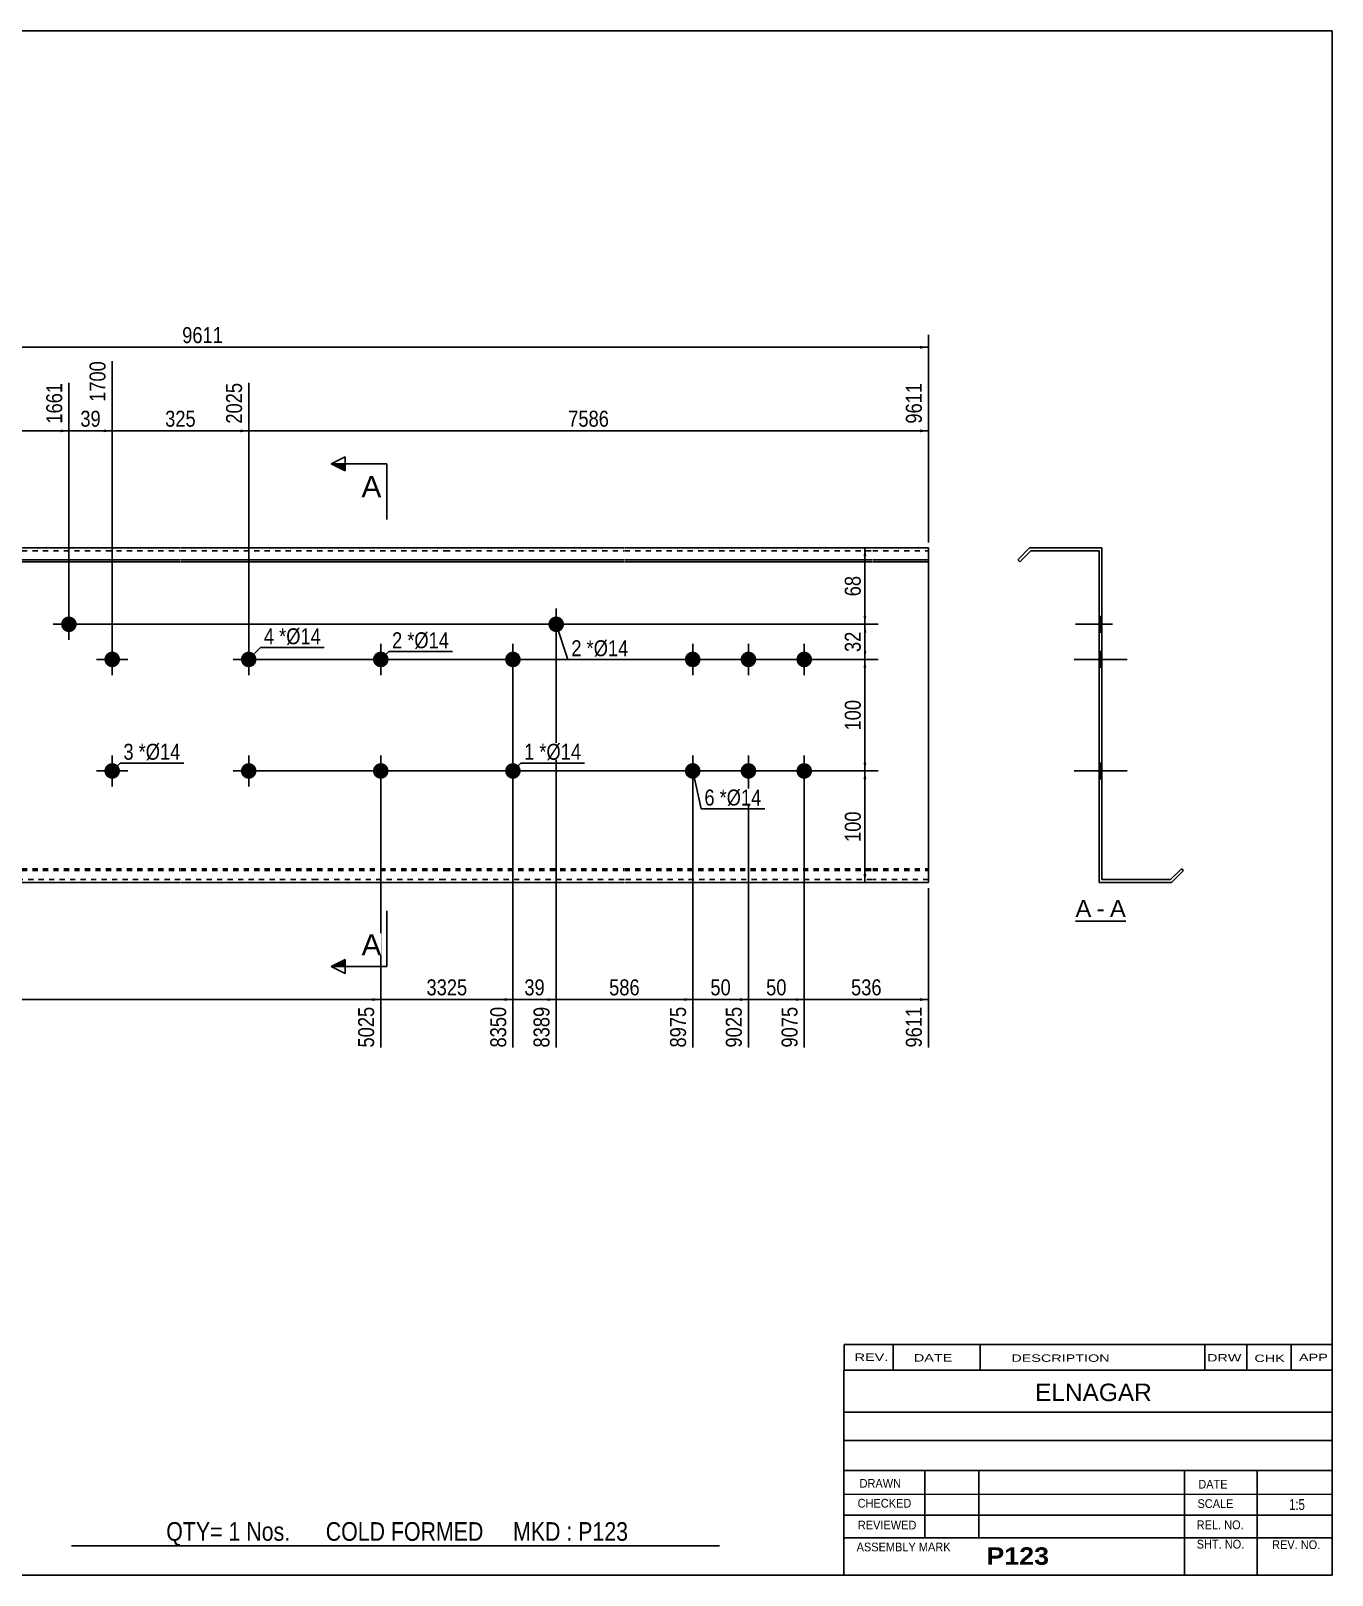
# Model space of a CAD drawing. Header units: millimetres. Extents: x -70 to 333, y -154 to 123.
# Drawn here: x 99.4 to 332.8, y -154.2 to 122.8 of the extents above; entities that cross this region are included whole.
import ezdxf

# ---------------------------------------------------------------- set-up
doc = ezdxf.new("R2010")
doc.units = ezdxf.units.MM
doc.linetypes.add('DXK_LINE_DOT1', pattern=[1.8814, 0.9407, -0.9407])
doc.styles.add('Arial', font='ARIAL.TTF', dxfattribs={"height": 0.2})
doc.styles.add('Arial Bold', font='ARIALBD.TTF', dxfattribs={"height": 0.2})
doc.styles.add('Arial Narrow', font='ARIALN.TTF', dxfattribs={"height": 0.2})

# ---------------------------------------------------------------- blocks, each defined once
blk = doc.blocks.new('Unknown-627316570-4210')
at = {"color": 5, "linetype": 'Continuous'}
for p, q in [((332.8, 122.75), (-67.2, 122.75)), ((-67.2, 122.75), (-67.2, -154.25)), ((332.8, -154.25), (332.8, 122.75)), ((-67.2, -154.25), (332.8, -154.25))]:
    blk.add_line(p, q, dxfattribs=at)
at = {"color": 174, "linetype": 'Continuous', "style": 'Arial'}
blk.add_text('Tekla structures', height=1.9102, rotation=90, dxfattribs=at).set_placement((-67.7, -153.75))
blk = doc.blocks.new('Unknown-627316570-12 - 3556')
at = {"color": 7, "linetype": 'Continuous'}
blk.add_line((286.76, -36.95), (295.79, -36.95), dxfattribs=at)
at = {"color": 0, "linetype": 'Continuous'}
blk.add_wipeout([(289.6, -36.2), (289.6, -33), (286.76, -33), (286.76, -36.2)], dxfattribs=at)
blk.add_wipeout([(291.98, -36.2), (291.98, -33), (290.56, -33), (290.56, -36.2)], dxfattribs=at)
at = {"color": 96, "linetype": 'Continuous', "style": 'Arial'}
blk.add_text('A', height=3.06, dxfattribs=at).set_placement((286.76, -36.2))
at = {"color": 0, "linetype": 'Continuous'}
blk.add_wipeout([(295.79, -36.2), (295.79, -33), (292.94, -33), (292.94, -36.2)], dxfattribs=at)
at = {"color": 96, "linetype": 'Continuous', "style": 'Arial'}
for s, p in [('A', (292.94, -36.2)), ('-', (290.56, -36.2))]:
    blk.add_text(s, height=3.06, dxfattribs=at).set_placement(p)
blk = doc.blocks.new('Part-627316570-3536 - 3521')
at = {"color": 2, "linetype": 'Continuous'}
for p, q in [((0, 30), (0, -30)), ((17.19, 30), (0, 30)), ((0, 27.88), (17.19, 27.88)), ((49.44, 30), (17.29, 30)), ((17.29, 27.88), (49.44, 27.88)), ((93.93, 30), (49.54, 30)), ((49.54, 27.88), (93.93, 27.88)), ((126.18, 30), (94.03, 30)), ((94.03, 27.88), (126.18, 27.88)), ((150.66, 30), (126.28, 30)), ((126.28, 27.88), (150.66, 27.88)), ((173.56, 30), (150.76, 30)), ((150.76, 27.88), (173.56, 27.88)), ((205.81, 30), (173.66, 30)), ((173.66, 27.88), (205.81, 27.88)), ((250.3, 30), (205.91, 30)), ((205.91, 27.88), (250.3, 27.88)), ((260.4, 30), (250.4, 30)), ((250.4, 27.88), (260.4, 27.88)), ((260.4, -30), (260.4, 30)), ((0, 27.53), (17.19, 27.53)), ((17.29, 27.53), (49.44, 27.53)), ((49.54, 27.53), (93.93, 27.53)), ((94.03, 27.53), (126.18, 27.53)), ((126.28, 27.53), (150.66, 27.53)), ((150.76, 27.53), (173.56, 27.53)), ((173.66, 27.53), (205.81, 27.53)), ((205.91, 27.53), (250.3, 27.53)), ((250.4, 27.53), (260.4, 27.53)), ((17.19, -30), (0, -30)), ((49.44, -30), (17.29, -30)), ((93.93, -30), (49.54, -30)), ((126.18, -30), (94.03, -30)), ((150.66, -30), (126.28, -30)), ((173.56, -30), (150.76, -30)), ((205.81, -30), (173.66, -30)), ((250.3, -30), (205.91, -30)), ((260.4, -30), (250.4, -30))]:
    blk.add_line(p, q, dxfattribs=at)
at = {"color": 7, "linetype": 'DXK_LINE_DOT1'}
for p, q in [((0, 29.5), (17.19, 29.5)), ((17.29, 29.5), (49.44, 29.5)), ((49.54, 29.5), (93.93, 29.5)), ((94.03, 29.5), (126.18, 29.5)), ((126.28, 29.5), (150.66, 29.5)), ((150.76, 29.5), (173.56, 29.5)), ((173.66, 29.5), (205.81, 29.5)), ((205.91, 29.5), (250.3, 29.5)), ((250.4, 29.5), (260.4, 29.5)), ((0, -27.53), (17.19, -27.53)), ((17.29, -27.53), (49.44, -27.53)), ((49.54, -27.53), (93.93, -27.53)), ((94.03, -27.53), (126.18, -27.53)), ((126.28, -27.53), (150.66, -27.53)), ((150.76, -27.53), (173.56, -27.53)), ((173.66, -27.53), (205.81, -27.53)), ((205.91, -27.53), (250.3, -27.53)), ((250.4, -27.53), (260.4, -27.53)), ((0, -27.88), (17.19, -27.88)), ((17.19, -29.5), (0, -29.5)), ((17.29, -27.88), (49.44, -27.88)), ((49.44, -29.5), (17.29, -29.5)), ((49.54, -27.88), (93.93, -27.88)), ((93.93, -29.5), (49.54, -29.5)), ((94.03, -27.88), (126.18, -27.88)), ((126.18, -29.5), (94.03, -29.5)), ((126.28, -27.88), (150.66, -27.88)), ((150.66, -29.5), (126.28, -29.5)), ((150.76, -27.88), (173.56, -27.88)), ((173.56, -29.5), (150.76, -29.5)), ((173.66, -27.88), (205.81, -27.88)), ((205.81, -29.5), (173.66, -29.5)), ((205.91, -27.88), (250.3, -27.88)), ((250.3, -29.5), (205.91, -29.5)), ((250.4, -27.88), (260.4, -27.88)), ((260.4, -29.5), (250.4, -29.5))]:
    blk.add_line(p, q, dxfattribs=at)
blk = doc.blocks.new('Bolt-627316570-3544 - 3521')
at = {"linetype": 'Continuous'}
for points in [[(163.56, 10, -1), (160.76, 10, -1)], [(163.56, -10, -1), (160.76, -10, -1)]]:
    blk.add_hatch(color=3, dxfattribs=at).paths.add_polyline_path(points)
at = {"color": 3, "linetype": 'Continuous'}
for p, q in [((162.16, 12.8), (162.16, 7.2)), ((164.96, 10), (159.36, 10)), ((162.16, -7.2), (162.16, -12.8)), ((164.96, -10), (159.36, -10))]:
    blk.add_line(p, q, dxfattribs=at)
blk = doc.blocks.new('Bolt-627316570-3539 - 3521')
at = {"linetype": 'Continuous'}
blk.add_hatch(color=3, dxfattribs=at).paths.add_polyline_path([(104.82, 16.31, -1), (107.62, 16.31, -1)])
at = {"color": 3, "linetype": 'Continuous'}
for p, q in [((106.22, 13.51), (106.22, 19.11)), ((103.42, 16.31), (109.02, 16.31))]:
    blk.add_line(p, q, dxfattribs=at)
blk = doc.blocks.new('Bolt-627316570-3542 - 3521')
at = {"linetype": 'Continuous'}
for points in [[(216.71, 10, -1), (219.51, 10, -1)], [(226.71, 10, -1), (229.51, 10, -1)], [(236.71, 10, -1), (239.51, 10, -1)], [(216.71, -10, -1), (219.51, -10, -1)], [(226.71, -10, -1), (229.51, -10, -1)], [(236.71, -10, -1), (239.51, -10, -1)]]:
    blk.add_hatch(color=3, dxfattribs=at).paths.add_polyline_path(points)
at = {"color": 3, "linetype": 'Continuous'}
for p, q in [((218.11, 7.2), (218.11, 12.8)), ((228.11, 7.2), (228.11, 12.8)), ((238.11, 7.2), (238.11, 12.8)), ((215.31, 10), (220.91, 10)), ((225.31, 10), (230.91, 10)), ((235.31, 10), (240.91, 10)), ((218.11, -12.8), (218.11, -7.2)), ((228.11, -12.8), (228.11, -7.2)), ((238.11, -12.8), (238.11, -7.2)), ((215.31, -10), (220.91, -10)), ((225.31, -10), (230.91, -10)), ((235.31, -10), (240.91, -10))]:
    blk.add_line(p, q, dxfattribs=at)
blk = doc.blocks.new('Bolt-627316570-3543 - 3521')
at = {"linetype": 'Continuous'}
blk.add_hatch(color=3, dxfattribs=at).paths.add_polyline_path([(192.22, 16.31, -1), (195.02, 16.31, -1)])
at = {"color": 3, "linetype": 'Continuous'}
for p, q in [((193.62, 13.51), (193.62, 19.11)), ((190.82, 16.31), (196.42, 16.31))]:
    blk.add_line(p, q, dxfattribs=at)
blk = doc.blocks.new('Bolt-627316570-3545 - 3521')
at = {"linetype": 'Continuous'}
blk.add_hatch(color=3, dxfattribs=at).paths.add_polyline_path([(184.46, 10, -1), (187.26, 10, -1)])
at = {"color": 3, "linetype": 'Continuous'}
for p, q in [((185.86, 7.2), (185.86, 12.8)), ((183.06, 10), (188.66, 10))]:
    blk.add_line(p, q, dxfattribs=at)
blk = doc.blocks.new('Bolt-627316570-3546 - 3521')
at = {"linetype": 'Continuous'}
blk.add_hatch(color=3, dxfattribs=at).paths.add_polyline_path([(187.26, -10, -1), (184.46, -10, -1)])
at = {"color": 3, "linetype": 'Continuous'}
for p, q in [((185.86, -7.2), (185.86, -12.8)), ((188.66, -10), (183.06, -10))]:
    blk.add_line(p, q, dxfattribs=at)
blk = doc.blocks.new('Bolt-627316570-3547 - 3521')
at = {"linetype": 'Continuous'}
blk.add_hatch(color=3, dxfattribs=at).paths.add_polyline_path([(112.58, 10, -1), (115.38, 10, -1)])
at = {"color": 3, "linetype": 'Continuous'}
for p, q in [((113.98, 7.2), (113.98, 12.8)), ((111.18, 10), (116.78, 10))]:
    blk.add_line(p, q, dxfattribs=at)
blk = doc.blocks.new('Bolt-627316570-3548 - 3521')
at = {"linetype": 'Continuous'}
blk.add_hatch(color=3, dxfattribs=at).paths.add_polyline_path([(115.38, -10, -1), (112.58, -10, -1)])
at = {"color": 3, "linetype": 'Continuous'}
for p, q in [((113.98, -7.2), (113.98, -12.8)), ((116.78, -10), (111.18, -10))]:
    blk.add_line(p, q, dxfattribs=at)
blk = doc.blocks.new('Bolt-627316570-3549 - 3521')
at = {"linetype": 'Continuous'}
for points in [[(3.6, 10, -1), (6.4, 10, -1)], [(137.07, 10, -1), (139.87, 10, -1)]]:
    blk.add_hatch(color=3, dxfattribs=at).paths.add_polyline_path(points)
at = {"color": 3, "linetype": 'Continuous'}
for p, q in [((5, 7.2), (5, 12.8)), ((138.47, 7.2), (138.47, 12.8)), ((7.8, 10), (2.2, 10)), ((141.27, 10), (135.67, 10))]:
    blk.add_line(p, q, dxfattribs=at)
blk = doc.blocks.new('Bolt-627316570-3550 - 3521')
at = {"linetype": 'Continuous'}
for points in [[(3.6, -10, -1), (6.4, -10, -1)], [(137.07, -10, -1), (139.87, -10, -1)]]:
    blk.add_hatch(color=3, dxfattribs=at).paths.add_polyline_path(points)
at = {"color": 3, "linetype": 'Continuous'}
for p, q in [((5, -12.8), (5, -7.2)), ((138.47, -12.8), (138.47, -7.2)), ((7.8, -10), (2.2, -10)), ((141.27, -10), (135.67, -10))]:
    blk.add_line(p, q, dxfattribs=at)
blk = doc.blocks.new('Bolt-627316570-3559 - 3556')
at = {"linetype": 'Continuous'}
for points in [[(291.02, 11.4), (291.02, 8.6), (291.52, 8.6), (291.52, 11.4)], [(291.02, 11.4), (291.02, 8.6), (291.52, 8.6), (291.52, 11.4)], [(291.02, 11.4), (291.02, 8.6), (291.52, 8.6), (291.52, 11.4)], [(291.02, -8.6), (291.02, -11.4), (291.52, -11.4), (291.52, -8.6)], [(291.02, -8.6), (291.02, -11.4), (291.52, -11.4), (291.52, -8.6)], [(291.02, -8.6), (291.02, -11.4), (291.52, -11.4), (291.52, -8.6)]]:
    blk.add_hatch(color=3, dxfattribs=at).paths.add_polyline_path(points)
at = {"color": 3, "linetype": 'Continuous'}
for p, q in [((291.52, 11.4), (291.02, 11.4)), ((291.52, 11.4), (291.02, 11.4)), ((291.52, 11.4), (291.02, 11.4)), ((294.12, 10), (286.52, 10)), ((294.12, 10), (286.52, 10)), ((294.12, 10), (286.52, 10)), ((291.52, 8.6), (291.02, 8.6)), ((291.52, 8.6), (291.02, 8.6)), ((291.52, 8.6), (291.02, 8.6)), ((294.12, -10), (286.52, -10)), ((294.12, -10), (286.52, -10)), ((294.12, -10), (286.52, -10)), ((291.52, -8.6), (291.02, -8.6)), ((291.52, -8.6), (291.02, -8.6)), ((291.52, -8.6), (291.02, -8.6)), ((291.52, -11.4), (291.02, -11.4)), ((291.52, -11.4), (291.02, -11.4)), ((291.52, -11.4), (291.02, -11.4))]:
    blk.add_line(p, q, dxfattribs=at)
blk = doc.blocks.new('Part-627316570-3558 - 3556')
at = {"color": 2, "linetype": 'Continuous'}
for p, q in [((278.52, 30), (276.4, 27.88)), ((276.4, 27.88), (276.76, 27.53)), ((278.73, 29.5), (276.76, 27.53)), ((278.52, 30), (291.52, 30)), ((278.73, 29.5), (291.02, 29.5)), ((291.02, 29.5), (291.02, -30)), ((291.52, -29.5), (291.52, 30)), ((303.82, -29.5), (305.79, -27.53)), ((306.14, -27.88), (305.79, -27.53)), ((304.02, -30), (291.02, -30)), ((303.82, -29.5), (291.52, -29.5)), ((304.02, -30), (306.14, -27.88))]:
    blk.add_line(p, q, dxfattribs=at)
blk = doc.blocks.new('Bolt-627316570-3560 - 3556')
at = {"linetype": 'Continuous'}
blk.add_hatch(color=3, dxfattribs=at).paths.add_polyline_path([(291.02, 17.71), (291.02, 14.91), (291.52, 14.91), (291.52, 17.71)])
at = {"color": 3, "linetype": 'Continuous'}
for p, q in [((291.52, 17.71), (291.02, 17.71)), ((293.37, 16.31), (286.77, 16.31)), ((291.52, 14.91), (291.02, 14.91))]:
    blk.add_line(p, q, dxfattribs=at)
blk = doc.blocks.new('Bolt-627316570-3561 - 3556')
at = {"linetype": 'Continuous'}
blk.add_hatch(color=3, dxfattribs=at).paths.add_polyline_path([(291.02, 17.71), (291.02, 14.91), (291.52, 14.91), (291.52, 17.71)])
at = {"color": 3, "linetype": 'Continuous'}
for p, q in [((291.52, 17.71), (291.02, 17.71)), ((293.37, 16.31), (286.77, 16.31)), ((291.52, 14.91), (291.02, 14.91))]:
    blk.add_line(p, q, dxfattribs=at)
blk = doc.blocks.new('Bolt-627316570-3562 - 3556')
at = {"linetype": 'Continuous'}
blk.add_hatch(color=3, dxfattribs=at).paths.add_polyline_path([(291.52, -11.4), (291.52, -8.6), (291.02, -8.6), (291.02, -11.4)])
at = {"color": 3, "linetype": 'Continuous'}
for p, q in [((291.52, -8.6), (291.02, -8.6)), ((293.12, -10), (291.02, -10)), ((291.52, -11.4), (291.02, -11.4))]:
    blk.add_line(p, q, dxfattribs=at)
blk = doc.blocks.new('Bolt-627316570-3563 - 3556')
at = {"linetype": 'Continuous'}
blk.add_hatch(color=3, dxfattribs=at).paths.add_polyline_path([(291.02, 11.4), (291.02, 8.6), (291.52, 8.6), (291.52, 11.4)])
at = {"color": 3, "linetype": 'Continuous'}
for p, q in [((291.52, 11.4), (291.02, 11.4)), ((293.37, 10), (286.77, 10)), ((291.52, 8.6), (291.02, 8.6))]:
    blk.add_line(p, q, dxfattribs=at)
blk = doc.blocks.new('Bolt-627316570-3564 - 3556')
at = {"linetype": 'Continuous'}
for points in [[(291.02, 11.4), (291.02, 8.6), (291.52, 8.6), (291.52, 11.4)], [(291.02, 11.4), (291.02, 8.6), (291.52, 8.6), (291.52, 11.4)], [(291.02, 11.4), (291.02, 8.6), (291.52, 8.6), (291.52, 11.4)], [(291.02, -8.6), (291.02, -11.4), (291.52, -11.4), (291.52, -8.6)], [(291.02, -8.6), (291.02, -11.4), (291.52, -11.4), (291.52, -8.6)], [(291.02, -8.6), (291.02, -11.4), (291.52, -11.4), (291.52, -8.6)]]:
    blk.add_hatch(color=3, dxfattribs=at).paths.add_polyline_path(points)
at = {"color": 3, "linetype": 'Continuous'}
for p, q in [((291.52, 11.4), (291.02, 11.4)), ((291.52, 11.4), (291.02, 11.4)), ((291.52, 11.4), (291.02, 11.4)), ((294.12, 10), (286.52, 10)), ((294.12, 10), (286.52, 10)), ((294.12, 10), (286.52, 10)), ((291.52, 8.6), (291.02, 8.6)), ((291.52, 8.6), (291.02, 8.6)), ((291.52, 8.6), (291.02, 8.6)), ((294.12, -10), (286.52, -10)), ((294.12, -10), (286.52, -10)), ((294.12, -10), (286.52, -10)), ((291.52, -8.6), (291.02, -8.6)), ((291.52, -8.6), (291.02, -8.6)), ((291.52, -8.6), (291.02, -8.6)), ((291.52, -11.4), (291.02, -11.4)), ((291.52, -11.4), (291.02, -11.4)), ((291.52, -11.4), (291.02, -11.4))]:
    blk.add_line(p, q, dxfattribs=at)
blk = doc.blocks.new('Bolt-627316570-3565 - 3556')
at = {"linetype": 'Continuous'}
blk.add_hatch(color=3, dxfattribs=at).paths.add_polyline_path([(291.02, 17.71), (291.02, 14.91), (291.52, 14.91), (291.52, 17.71)])
at = {"color": 3, "linetype": 'Continuous'}
for p, q in [((291.52, 17.71), (291.02, 17.71)), ((293.42, 16.31), (286.82, 16.31)), ((291.52, 14.91), (291.02, 14.91))]:
    blk.add_line(p, q, dxfattribs=at)
blk = doc.blocks.new('Bolt-627316570-3566 - 3556')
at = {"linetype": 'Continuous'}
for points in [[(291.52, 8.6), (291.52, 11.4), (291.02, 11.4), (291.02, 8.6)], [(291.52, -11.4), (291.52, -8.6), (291.02, -8.6), (291.02, -11.4)]]:
    blk.add_hatch(color=3, dxfattribs=at).paths.add_polyline_path(points)
at = {"color": 3, "linetype": 'Continuous'}
for p, q in [((291.52, 11.4), (291.02, 11.4)), ((291.52, 10), (287.02, 10)), ((291.52, 8.6), (291.02, 8.6)), ((291.52, -10), (287.02, -10)), ((291.52, -8.6), (291.02, -8.6)), ((291.52, -11.4), (291.02, -11.4))]:
    blk.add_line(p, q, dxfattribs=at)
blk = doc.blocks.new('Bolt-627316570-3567 - 3556')
at = {"linetype": 'Continuous'}
blk.add_hatch(color=3, dxfattribs=at).paths.add_polyline_path([(291.02, 11.4), (291.02, 8.6), (291.52, 8.6), (291.52, 11.4)])
at = {"color": 3, "linetype": 'Continuous'}
for p, q in [((291.52, 11.4), (291.02, 11.4)), ((293.42, 10), (286.82, 10)), ((291.52, 8.6), (291.02, 8.6))]:
    blk.add_line(p, q, dxfattribs=at)
blk = doc.blocks.new('Bolt-627316570-3568 - 3556')
at = {"linetype": 'Continuous'}
blk.add_hatch(color=3, dxfattribs=at).paths.add_polyline_path([(291.52, -11.4), (291.52, -8.6), (291.02, -8.6), (291.02, -11.4)])
at = {"color": 3, "linetype": 'Continuous'}
for p, q in [((291.52, -8.6), (291.02, -8.6)), ((293.12, -10), (291.02, -10)), ((291.52, -11.4), (291.02, -11.4))]:
    blk.add_line(p, q, dxfattribs=at)
blk = doc.blocks.new('Bolt-627316570-3569 - 3556')
at = {"linetype": 'Continuous'}
blk.add_hatch(color=3, dxfattribs=at).paths.add_polyline_path([(291.02, 11.4), (291.02, 8.6), (291.52, 8.6), (291.52, 11.4)])
at = {"color": 3, "linetype": 'Continuous'}
for p, q in [((291.52, 11.4), (291.02, 11.4)), ((293.37, 10), (286.77, 10)), ((291.52, 8.6), (291.02, 8.6))]:
    blk.add_line(p, q, dxfattribs=at)
blk = doc.blocks.new('Bolt-627316570-3570 - 3556')
at = {"linetype": 'Continuous'}
blk.add_hatch(color=3, dxfattribs=at).paths.add_polyline_path([(291.52, -11.4), (291.52, -8.6), (291.02, -8.6), (291.02, -11.4)])
at = {"color": 3, "linetype": 'Continuous'}
for p, q in [((291.52, -8.6), (291.02, -8.6)), ((293.12, -10), (291.02, -10)), ((291.52, -11.4), (291.02, -11.4))]:
    blk.add_line(p, q, dxfattribs=at)
blk = doc.blocks.new('Bolt-627316570-3571 - 3556')
at = {"linetype": 'Continuous'}
blk.add_hatch(color=3, dxfattribs=at).paths.add_polyline_path([(291.02, 11.4), (291.02, 8.6), (291.52, 8.6), (291.52, 11.4)])
blk.add_hatch(color=3, dxfattribs=at).paths.add_polyline_path([(291.02, 11.4), (291.02, 8.6), (291.52, 8.6), (291.52, 11.4)])
at = {"color": 3, "linetype": 'Continuous'}
for p, q in [((291.02, 11.4), (291.52, 11.4)), ((291.02, 11.4), (291.52, 11.4)), ((289.42, 10), (296.02, 10)), ((289.42, 10), (296.02, 10)), ((291.02, 8.6), (291.52, 8.6)), ((291.02, 8.6), (291.52, 8.6))]:
    blk.add_line(p, q, dxfattribs=at)
blk = doc.blocks.new('Bolt-627316570-3572 - 3556')
at = {"linetype": 'Continuous'}
blk.add_hatch(color=3, dxfattribs=at).paths.add_polyline_path([(291.02, -8.6), (291.02, -11.4), (291.52, -11.4), (291.52, -8.6)])
blk.add_hatch(color=3, dxfattribs=at).paths.add_polyline_path([(291.02, -8.6), (291.02, -11.4), (291.52, -11.4), (291.52, -8.6)])
at = {"color": 3, "linetype": 'Continuous'}
for p, q in [((289.42, -10), (296.02, -10)), ((289.42, -10), (296.02, -10)), ((291.02, -8.6), (291.52, -8.6)), ((291.02, -8.6), (291.52, -8.6)), ((291.02, -11.4), (291.52, -11.4)), ((291.02, -11.4), (291.52, -11.4))]:
    blk.add_line(p, q, dxfattribs=at)
blk = doc.blocks.new('StraightDimension-627316570-3588 - 3521')
at = {"linetype": 'Continuous'}
blk.add_hatch(color=7, dxfattribs=at).paths.add_polyline_path([(112.48, 51.25), (113.98, 51), (112.48, 50.75)])
at = {"color": 7, "linetype": 'Continuous'}
for p, q in [((113.98, 11), (113.98, 63.51)), ((106.22, 17.31), (106.22, 59.61)), ((106.22, 51), (113.98, 51))]:
    blk.add_line(p, q, dxfattribs=at)
at = {"color": 0}
blk.add_wipeout([(112.53, 51.15), (112.53, 55.35), (107.67, 55.35), (107.67, 51.15)], dxfattribs=at)
at = {"color": 0, "linetype": 'Continuous'}
blk.add_wipeout([(113.38, 64.11), (109.18, 64.11), (109.18, 55.6), (113.38, 55.6)], dxfattribs=at)
at = {"color": 3, "linetype": 'Continuous', "style": 'Arial Narrow'}
blk.add_text('1700', height=2.863, rotation=90.0002, dxfattribs=at).set_placement((112.78, 56.2))
at = {"color": 3, "style": 'Arial Narrow'}
blk.add_text('39', height=2.863, dxfattribs=at).set_placement((108.27, 51.75))
blk = doc.blocks.new('StraightDimension-627316570-3666 - 3521')
at = {"linetype": 'Continuous'}
for points in [[(248.75, 14.81), (249, 16.31), (249.25, 14.81)], [(249.25, 11.5), (249, 10), (248.75, 11.5)]]:
    blk.add_hatch(color=7, dxfattribs=at).paths.add_polyline_path(points)
at = {"color": 7, "linetype": 'Continuous'}
for p, q in [((107.22, 16.31), (251.4, 16.31)), ((249, 10), (249, 16.31)), ((139.47, 10), (251.4, 10))]:
    blk.add_line(p, q, dxfattribs=at)
at = {"color": 0}
blk.add_wipeout([(248.85, 15.58), (244.65, 15.58), (244.65, 10.73), (248.85, 10.73)], dxfattribs=at)
at = {"color": 3, "style": 'Arial Narrow'}
blk.add_text('32', height=2.863, rotation=90.0002, dxfattribs=at).set_placement((248.25, 11.33))
blk = doc.blocks.new('StraightDimension-627316570-3667 - 3521')
at = {"linetype": 'Continuous'}
for points in [[(248.75, 8.5), (249, 10), (249.25, 8.5)], [(249.25, -8.5), (249, -10), (248.75, -8.5)]]:
    blk.add_hatch(color=7, dxfattribs=at).paths.add_polyline_path(points)
at = {"color": 7, "linetype": 'Continuous'}
for p, q in [((139.47, 10), (251.4, 10)), ((249, -10), (249, 10)), ((139.47, -10), (251.4, -10))]:
    blk.add_line(p, q, dxfattribs=at)
at = {"color": 0}
blk.add_wipeout([(248.85, 3.34), (244.65, 3.34), (244.65, -3.34), (248.85, -3.34)], dxfattribs=at)
at = {"color": 3, "style": 'Arial Narrow'}
blk.add_text('100', height=2.863, rotation=90.0002, dxfattribs=at).set_placement((248.25, -2.74))
blk = doc.blocks.new('StraightDimension-627316570-3638 - 3521')
at = {"linetype": 'Continuous'}
blk.add_hatch(color=7, dxfattribs=at).paths.add_polyline_path([(216.61, -50.75), (218.11, -51), (216.61, -51.25)])
at = {"color": 7, "linetype": 'Continuous'}
for p, q in [((193.62, 15.31), (193.62, -59.61)), ((218.11, -11), (218.11, -59.61)), ((193.62, -51), (218.11, -51))]:
    blk.add_line(p, q, dxfattribs=at)
at = {"color": 0}
blk.add_wipeout([(209.21, -50.85), (209.21, -46.65), (202.52, -46.65), (202.52, -50.85)], dxfattribs=at)
at = {"color": 0, "linetype": 'Continuous'}
blk.add_wipeout([(217.51, -51.7), (213.31, -51.7), (213.31, -60.21), (217.51, -60.21)], dxfattribs=at)
at = {"color": 3, "style": 'Arial Narrow'}
blk.add_text('586', height=2.863, dxfattribs=at).set_placement((203.12, -50.25))
at = {"color": 3, "linetype": 'Continuous', "style": 'Arial Narrow'}
blk.add_text('8975', height=2.863, rotation=90.0002, dxfattribs=at).set_placement((216.91, -59.61))
blk = doc.blocks.new('StraightDimension-627316570-3586 - 3521')
at = {"linetype": 'Continuous'}
blk.add_hatch(color=7, dxfattribs=at).paths.add_polyline_path([(258.9, 51.25), (260.4, 51), (258.9, 50.75)])
at = {"color": 7, "linetype": 'Continuous'}
for p, q in [((138.47, 11), (138.47, 59.61)), ((260.4, 31), (260.4, 59.61)), ((138.47, 51), (260.4, 51))]:
    blk.add_line(p, q, dxfattribs=at)
at = {"color": 0, "linetype": 'Continuous'}
blk.add_wipeout([(259.8, 60.21), (255.6, 60.21), (255.6, 51.7), (259.8, 51.7)], dxfattribs=at)
at = {"color": 0}
blk.add_wipeout([(203.69, 51.15), (203.69, 55.35), (195.18, 55.35), (195.18, 51.15)], dxfattribs=at)
at = {"color": 3, "linetype": 'Continuous', "style": 'Arial Narrow'}
blk.add_text('9611', height=2.863, rotation=90.0002, dxfattribs=at).set_placement((259.2, 52.3))
at = {"color": 3, "style": 'Arial Narrow'}
blk.add_text('7586', height=2.863, dxfattribs=at).set_placement((195.78, 51.75))
blk = doc.blocks.new('StraightDimension-627316570-3668 - 3521')
at = {"linetype": 'Continuous'}
for points in [[(248.75, -11.5), (249, -10), (249.25, -11.5)], [(249.25, -28.5), (249, -30), (248.75, -28.5)]]:
    blk.add_hatch(color=7, dxfattribs=at).paths.add_polyline_path(points)
at = {"color": 7, "linetype": 'Continuous'}
for p, q in [((139.47, -10), (251.4, -10)), ((249, -30), (249, -10)), ((239.11, -30), (251.4, -30))]:
    blk.add_line(p, q, dxfattribs=at)
at = {"color": 0}
blk.add_wipeout([(248.85, -16.66), (244.65, -16.66), (244.65, -23.34), (248.85, -23.34)], dxfattribs=at)
at = {"color": 3, "style": 'Arial Narrow'}
blk.add_text('100', height=2.863, rotation=90.0002, dxfattribs=at).set_placement((248.25, -22.74))
blk = doc.blocks.new('StraightDimension-627316570-3587 - 3521')
at = {"linetype": 'Continuous'}
blk.add_hatch(color=7, dxfattribs=at).paths.add_polyline_path([(136.97, 51.25), (138.47, 51), (136.97, 50.75)])
at = {"color": 7, "linetype": 'Continuous'}
for p, q in [((113.98, 11), (113.98, 63.51)), ((138.47, 11), (138.47, 59.61)), ((113.98, 51), (138.47, 51))]:
    blk.add_line(p, q, dxfattribs=at)
at = {"color": 0, "linetype": 'Continuous'}
blk.add_wipeout([(137.87, 60.21), (133.67, 60.21), (133.67, 51.7), (137.87, 51.7)], dxfattribs=at)
at = {"color": 0}
blk.add_wipeout([(129.57, 51.15), (129.57, 55.35), (122.88, 55.35), (122.88, 51.15)], dxfattribs=at)
at = {"color": 3, "linetype": 'Continuous', "style": 'Arial Narrow'}
blk.add_text('2025', height=2.863, rotation=90.0002, dxfattribs=at).set_placement((137.27, 52.3))
at = {"color": 3, "style": 'Arial Narrow'}
blk.add_text('325', height=2.863, dxfattribs=at).set_placement((123.48, 51.75))
blk = doc.blocks.new('StraightDimension-627316570-3589 - 3521')
at = {"linetype": 'Continuous'}
blk.add_hatch(color=7, dxfattribs=at).paths.add_polyline_path([(104.72, 51.25), (106.22, 51), (104.72, 50.75)])
at = {"color": 7, "linetype": 'Continuous'}
for p, q in [((81.74, 11), (81.74, 63.51)), ((106.22, 17.31), (106.22, 59.61)), ((81.74, 51), (106.22, 51))]:
    blk.add_line(p, q, dxfattribs=at)
at = {"color": 0, "linetype": 'Continuous'}
blk.add_wipeout([(105.62, 60.21), (101.42, 60.21), (101.42, 51.7), (105.62, 51.7)], dxfattribs=at)
at = {"color": 0}
blk.add_wipeout([(97.32, 51.15), (97.32, 55.35), (90.64, 55.35), (90.64, 51.15)], dxfattribs=at)
at = {"color": 3, "linetype": 'Continuous', "style": 'Arial Narrow'}
blk.add_text('1661', height=2.863, rotation=90.0002, dxfattribs=at).set_placement((105.02, 52.3))
at = {"color": 3, "style": 'Arial Narrow'}
blk.add_text('586', height=2.863, dxfattribs=at).set_placement((91.24, 51.75))
blk = doc.blocks.new('StraightDimension-627316570-3699 - 3521')
at = {"linetype": 'Continuous'}
for points in [[(1.5, 65.75), (0, 66), (1.5, 66.25)], [(258.9, 66.25), (260.4, 66), (258.9, 65.75)]]:
    blk.add_hatch(color=7, dxfattribs=at).paths.add_polyline_path(points)
at = {"color": 7, "linetype": 'Continuous'}
for p, q in [((0, 31), (0, 68.25)), ((260.4, 31), (260.4, 68.25)), ((0, 66), (260.4, 66))]:
    blk.add_line(p, q, dxfattribs=at)
at = {"color": 0}
blk.add_wipeout([(134.46, 66.15), (134.46, 70.35), (125.94, 70.35), (125.94, 66.15)], dxfattribs=at)
at = {"color": 3, "style": 'Arial Narrow'}
blk.add_text('9611', height=2.863, dxfattribs=at).set_placement((126.54, 66.75))
blk = doc.blocks.new('StraightDimension-627316570-3635 - 3521')
at = {"linetype": 'Continuous'}
blk.add_hatch(color=7, dxfattribs=at).paths.add_polyline_path([(258.9, -50.75), (260.4, -51), (258.9, -51.25)])
at = {"color": 7, "linetype": 'Continuous'}
for p, q in [((238.11, -11), (238.11, -59.61)), ((260.4, -31), (260.4, -59.61)), ((238.11, -51), (260.4, -51))]:
    blk.add_line(p, q, dxfattribs=at)
at = {"color": 0}
blk.add_wipeout([(252.6, -50.85), (252.6, -46.65), (245.91, -46.65), (245.91, -50.85)], dxfattribs=at)
at = {"color": 0, "linetype": 'Continuous'}
blk.add_wipeout([(259.8, -51.7), (255.6, -51.7), (255.6, -60.21), (259.8, -60.21)], dxfattribs=at)
at = {"color": 3, "style": 'Arial Narrow'}
blk.add_text('536', height=2.863, dxfattribs=at).set_placement((246.51, -50.25))
at = {"color": 3, "linetype": 'Continuous', "style": 'Arial Narrow'}
blk.add_text('9611', height=2.863, rotation=90.0002, dxfattribs=at).set_placement((259.2, -59.61))
blk = doc.blocks.new('StraightDimension-627316570-3636 - 3521')
at = {"linetype": 'Continuous'}
blk.add_hatch(color=7, dxfattribs=at).paths.add_polyline_path([(236.61, -50.75), (238.11, -51), (236.61, -51.25)])
at = {"color": 7, "linetype": 'Continuous'}
for p, q in [((228.11, -11), (228.11, -59.61)), ((238.11, -11), (238.11, -59.61)), ((228.11, -51), (238.11, -51))]:
    blk.add_line(p, q, dxfattribs=at)
at = {"color": 0}
blk.add_wipeout([(235.54, -50.85), (235.54, -46.65), (230.68, -46.65), (230.68, -50.85)], dxfattribs=at)
at = {"color": 3, "style": 'Arial Narrow'}
blk.add_text('50', height=2.863, dxfattribs=at).set_placement((231.28, -50.25))
at = {"color": 0, "linetype": 'Continuous'}
blk.add_wipeout([(237.51, -51.7), (233.31, -51.7), (233.31, -60.21), (237.51, -60.21)], dxfattribs=at)
at = {"color": 3, "linetype": 'Continuous', "style": 'Arial Narrow'}
blk.add_text('9075', height=2.863, rotation=90.0002, dxfattribs=at).set_placement((236.91, -59.61))
blk = doc.blocks.new('StraightDimension-627316570-3637 - 3521')
at = {"linetype": 'Continuous'}
blk.add_hatch(color=7, dxfattribs=at).paths.add_polyline_path([(226.61, -50.75), (228.11, -51), (226.61, -51.25)])
at = {"color": 7, "linetype": 'Continuous'}
for p, q in [((218.11, -11), (218.11, -59.61)), ((228.11, -11), (228.11, -59.61)), ((218.11, -51), (228.11, -51))]:
    blk.add_line(p, q, dxfattribs=at)
at = {"color": 0}
blk.add_wipeout([(225.54, -50.85), (225.54, -46.65), (220.68, -46.65), (220.68, -50.85)], dxfattribs=at)
at = {"color": 3, "style": 'Arial Narrow'}
blk.add_text('50', height=2.863, dxfattribs=at).set_placement((221.28, -50.25))
at = {"color": 0, "linetype": 'Continuous'}
blk.add_wipeout([(227.51, -51.7), (223.31, -51.7), (223.31, -60.21), (227.51, -60.21)], dxfattribs=at)
at = {"color": 3, "linetype": 'Continuous', "style": 'Arial Narrow'}
blk.add_text('9025', height=2.863, rotation=90.0002, dxfattribs=at).set_placement((226.91, -59.61))
blk = doc.blocks.new('StraightDimension-627316570-3639 - 3521')
at = {"linetype": 'Continuous'}
blk.add_hatch(color=7, dxfattribs=at).paths.add_polyline_path([(192.12, -50.75), (193.62, -51), (192.12, -51.25)])
at = {"color": 7, "linetype": 'Continuous'}
for p, q in [((193.62, 15.31), (193.62, -59.61)), ((185.86, 9), (185.86, -59.61)), ((185.86, -51), (193.62, -51))]:
    blk.add_line(p, q, dxfattribs=at)
at = {"color": 0}
blk.add_wipeout([(192.17, -50.85), (192.17, -46.65), (187.31, -46.65), (187.31, -50.85)], dxfattribs=at)
at = {"color": 3, "style": 'Arial Narrow'}
blk.add_text('39', height=2.863, dxfattribs=at).set_placement((187.91, -50.25))
at = {"color": 0, "linetype": 'Continuous'}
blk.add_wipeout([(193.02, -51.7), (188.82, -51.7), (188.82, -60.21), (193.02, -60.21)], dxfattribs=at)
at = {"color": 3, "linetype": 'Continuous', "style": 'Arial Narrow'}
blk.add_text('8389', height=2.863, rotation=90.0002, dxfattribs=at).set_placement((192.42, -59.61))
blk = doc.blocks.new('StraightDimension-627316570-3640 - 3521')
at = {"linetype": 'Continuous'}
blk.add_hatch(color=7, dxfattribs=at).paths.add_polyline_path([(184.36, -50.75), (185.86, -51), (184.36, -51.25)])
at = {"color": 7, "linetype": 'Continuous'}
for p, q in [((185.86, 9), (185.86, -59.61)), ((162.16, -11), (162.16, -59.61)), ((162.16, -51), (185.86, -51))]:
    blk.add_line(p, q, dxfattribs=at)
at = {"color": 0}
blk.add_wipeout([(178.27, -50.85), (178.27, -46.65), (169.76, -46.65), (169.76, -50.85)], dxfattribs=at)
at = {"color": 0, "linetype": 'Continuous'}
blk.add_wipeout([(185.26, -51.7), (181.06, -51.7), (181.06, -60.21), (185.26, -60.21)], dxfattribs=at)
at = {"color": 3, "style": 'Arial Narrow'}
blk.add_text('3325', height=2.863, dxfattribs=at).set_placement((170.36, -50.25))
at = {"color": 3, "linetype": 'Continuous', "style": 'Arial Narrow'}
blk.add_text('8350', height=2.863, rotation=90.0002, dxfattribs=at).set_placement((184.66, -59.61))
blk = doc.blocks.new('StraightDimension-627316570-3641 - 3521')
at = {"linetype": 'Continuous'}
blk.add_hatch(color=7, dxfattribs=at).paths.add_polyline_path([(160.66, -50.75), (162.16, -51), (160.66, -51.25)])
at = {"color": 7, "linetype": 'Continuous'}
for p, q in [((162.16, -11), (162.16, -59.61)), ((0, -31), (0, -54.13)), ((0, -51), (162.16, -51))]:
    blk.add_line(p, q, dxfattribs=at)
at = {"color": 0}
blk.add_wipeout([(85.34, -50.85), (85.34, -46.65), (76.83, -46.65), (76.83, -50.85)], dxfattribs=at)
at = {"color": 0, "linetype": 'Continuous'}
for points in [[(-0.6, -51.7), (-4.8, -51.7), (-4.8, -54.73), (-0.6, -54.73)], [(161.56, -51.7), (157.36, -51.7), (157.36, -60.21), (161.56, -60.21)]]:
    blk.add_wipeout(points, dxfattribs=at)
at = {"color": 3, "style": 'Arial Narrow'}
blk.add_text('5025', height=2.863, dxfattribs=at).set_placement((77.43, -50.25))
at = {"color": 3, "linetype": 'Continuous', "style": 'Arial Narrow'}
for s, height, p in [('0', 2.86, (-1.2, -54.13)), ('5025', 2.863, (160.96, -59.61))]:
    blk.add_text(s, height=height, rotation=90.0002, dxfattribs=at).set_placement(p)
blk = doc.blocks.new('StraightDimension-627316570-3665 - 3521')
at = {"linetype": 'Continuous'}
for points in [[(248.75, 28.5), (249, 30), (249.25, 28.5)], [(249.25, 17.81), (249, 16.31), (248.75, 17.81)]]:
    blk.add_hatch(color=7, dxfattribs=at).paths.add_polyline_path(points)
at = {"color": 7, "linetype": 'Continuous'}
for p, q in [((239.11, 30), (251.4, 30)), ((249, 16.31), (249, 30)), ((107.22, 16.31), (251.4, 16.31))]:
    blk.add_line(p, q, dxfattribs=at)
at = {"color": 0}
blk.add_wipeout([(248.85, 25.58), (244.65, 25.58), (244.65, 20.73), (248.85, 20.73)], dxfattribs=at)
at = {"color": 3, "style": 'Arial Narrow'}
blk.add_text('68', height=2.863, rotation=90.0002, dxfattribs=at).set_placement((248.25, 21.33))
blk = doc.blocks.new('CBS_CALLOFF-627316570-4236')
at = {"color": 7, "linetype": 'Continuous'}
blk.add_line((106.68, -148.98), (222.91, -149), dxfattribs=at)
at = {"color": 3, "linetype": 'Continuous', "style": 'Arial Narrow'}
blk.add_text('QTY= 1 Nos.      COLD FORMED     MKD : P123', height=3.3405, dxfattribs=at).set_placement((123.68, -148.09))
blk = doc.blocks.new('CBS_NAME_BLOG-627316570-4237')
at = {"color": 7, "linetype": 'Continuous'}
for p, q in [((245.21, -117.5), (332.73, -117.5)), ((245.21, -154.21), (245.21, -117.5)), ((245.21, -125.04), (332.73, -125.04)), ((245.28, -130.09), (332.8, -130.09)), ((245.21, -135.46), (332.73, -135.46)), ((259.73, -147.57), (259.73, -135.47)), ((269.42, -147.54), (269.42, -135.47)), ((306.33, -154.21), (306.33, -135.48)), ((319.38, -154.21), (319.38, -135.47)), ((245.22, -139.76), (332.8, -139.74)), ((245.21, -143.51), (332.73, -143.51)), ((245.21, -147.55), (332.73, -147.55)), ((245.21, -154.25), (332.8, -154.25))]:
    blk.add_line(p, q, dxfattribs=at)
at = {"color": 3, "linetype": 'Continuous', "style": 'Arial'}
blk.add_text('ELNAGAR', height=3.133, dxfattribs=at).set_placement((279.53, -123.03))
at = {"color": 3, "linetype": 'Continuous'}
for s, height, style, width, p in [('DRAWN', 1.566, 'Arial', 0.9, (248.04, -138.57)), ('DATE', 1.566, 'Arial', 0.9, (308.8, -138.73)), ('CHECKED', 1.566, 'Arial', 0.9, (247.69, -142.14)), ('SCALE', 1.566, 'Arial', 0.9, (308.65, -142.21)), ('1:5', 1.957, 'Arial Narrow', 0.9, (325.1, -142.57)), ('REVIEWED', 1.566, 'Arial', 0.9, (247.73, -146.06)), ('REL. NO.', 1.566, 'Arial', 0.9, (308.51, -146.01)), ('ASSEMBLY MARK', 1.5663, 'Arial', 0.9, (247.51, -149.99)), ('P123', 3.131, 'Arial Bold', 1.1, (270.79, -152.39)), ('SHT. NO.', 1.566, 'Arial', 0.9, (308.51, -149.48)), ('REV. NO.', 1.566, 'Arial', 0.9, (322.03, -149.57))]:
    blk.add_text(s, height=height, dxfattribs=dict(at, style=style, width=width)).set_placement(p)
blk = doc.blocks.new('CBS_REVISION-627316570-4238')
at = {"color": 7, "linetype": 'Continuous'}
for p, q in [((245.29, -112.87), (332.79, -112.87)), ((245.29, -112.87), (245.29, -117.5)), ((254.09, -112.87), (254.09, -117.5)), ((269.68, -112.87), (269.68, -117.44)), ((309.94, -112.87), (309.94, -117.5)), ((317.48, -112.87), (317.48, -117.5)), ((325.43, -112.87), (325.43, -117.5)), ((245.29, -117.5), (332.79, -117.5))]:
    blk.add_line(p, q, dxfattribs=at)
at = {"color": 7, "style": 'Arial Narrow', "width": 1.7}
for s, height, p in [('REV.', 1.326, (247.15, -115.82)), ('DATE', 1.326, (257.78, -115.94)), ('DESCRIPTION', 1.3257, (275.26, -115.99)), ('DRW', 1.326, (310.37, -115.93)), ('CHK', 1.326, (318.86, -116.02)), ('APP', 1.326, (326.86, -115.87))]:
    blk.add_text(s, height=height, dxfattribs=at).set_placement(p)
blk = doc.blocks.new('SectionMark-627316570-3584 - 3521')
at = {"linetype": 'Continuous'}
for points in [[(155.76, 45.1), (155.76, 43.85), (153.26, 45.1)], [(155.76, -43.85), (155.76, -45.1), (153.26, -45.1)]]:
    blk.add_hatch(color=30, dxfattribs=at).paths.add_polyline_path(points)
at = {"color": 30, "linetype": 'Continuous'}
for p, q in [((153.26, 45.1), (155.76, 46.35)), ((163.26, 45.1), (153.26, 45.1)), ((153.26, 45.1), (155.76, 43.85)), ((155.76, 43.85), (155.76, 46.35)), ((153.26, -45.1), (155.76, -43.85)), ((155.76, -43.85), (155.76, -46.35)), ((163.26, -45.1), (153.26, -45.1)), ((155.76, -46.35), (153.26, -45.1))]:
    blk.add_line(p, q, dxfattribs=at)
at = {"color": 0, "linetype": 'Continuous'}
for points in [[(162.26, 39.1), (162.26, 43.1), (158.7, 43.1), (158.7, 39.1)], [(162.26, -43.1), (162.26, -39.1), (158.7, -39.1), (158.7, -43.1)]]:
    blk.add_wipeout(points, dxfattribs=at)
at = {"color": 30, "linetype": 'Continuous'}
for p, q in [((163.26, 45.1), (163.26, 35.1)), ((163.26, -45.1), (163.26, -35.1))]:
    blk.add_line(p, q, dxfattribs=at)
at = {"color": 96, "linetype": 'Continuous', "style": 'Arial'}
for p in [(158.7, 39.1), (158.7, -43.1)]:
    blk.add_text('A', height=3.82, dxfattribs=at).set_placement(p)
blk = doc.blocks.new('Mark-627316570-3738 - 3521')
at = {"color": 0}
blk.add_wipeout([(189.7, -7.99), (189.7, -4.99), (187.87, -4.99), (187.87, -7.99)], dxfattribs=at)
blk.add_wipeout([(189.7, -7.99), (189.7, -4.99), (187.87, -4.99), (187.87, -7.99)], dxfattribs=at)
at = {"color": 7, "linetype": 'Continuous'}
blk.add_line((185.86, -10), (187.27, -8.59), dxfattribs=at)
at = {"color": 0}
blk.add_wipeout([(191.88, -7.99), (191.88, -4.99), (190.6, -4.99), (190.6, -7.99)], dxfattribs=at)
blk.add_wipeout([(191.88, -7.99), (191.88, -4.99), (190.6, -4.99), (190.6, -7.99)], dxfattribs=at)
at = {"color": 3, "style": 'Arial Narrow'}
blk.add_text('1', height=2.86, dxfattribs=at).set_placement((187.87, -7.99))
at = {"color": 0}
blk.add_wipeout([(198.09, -7.99), (198.09, -4.99), (191.88, -4.99), (191.88, -7.99)], dxfattribs=at)
blk.add_wipeout([(198.09, -7.99), (198.09, -4.99), (191.88, -4.99), (191.88, -7.99)], dxfattribs=at)
at = {"color": 7, "linetype": 'Continuous'}
blk.add_line((187.27, -8.59), (198.69, -8.59), dxfattribs=at)
at = {"color": 3, "style": 'Arial Narrow'}
for s, height, p in [('*', 2.86, (190.6, -7.99)), ('Ø14', 2.863, (191.88, -7.99))]:
    blk.add_text(s, height=height, dxfattribs=at).set_placement(p)
blk = doc.blocks.new('MarkSet-627316570-3721 - 3521')
at = {"color": 0}
blk.add_wipeout([(117.83, -7.99), (117.83, -4.99), (116, -4.99), (116, -7.99)], dxfattribs=at)
blk.add_wipeout([(117.83, -7.99), (117.83, -4.99), (116, -4.99), (116, -7.99)], dxfattribs=at)
at = {"color": 7, "linetype": 'Continuous'}
blk.add_line((113.98, -10), (115.4, -8.59), dxfattribs=at)
at = {"color": 0}
blk.add_wipeout([(120, -7.99), (120, -4.99), (118.73, -4.99), (118.73, -7.99)], dxfattribs=at)
blk.add_wipeout([(120, -7.99), (120, -4.99), (118.73, -4.99), (118.73, -7.99)], dxfattribs=at)
at = {"color": 3, "style": 'Arial Narrow'}
blk.add_text('3', height=2.86, dxfattribs=at).set_placement((116, -7.99))
at = {"color": 0}
blk.add_wipeout([(126.22, -7.99), (126.22, -4.99), (120, -4.99), (120, -7.99)], dxfattribs=at)
blk.add_wipeout([(126.22, -7.99), (126.22, -4.99), (120, -4.99), (120, -7.99)], dxfattribs=at)
at = {"color": 7, "linetype": 'Continuous'}
blk.add_line((115.4, -8.59), (126.82, -8.59), dxfattribs=at)
at = {"color": 3, "style": 'Arial Narrow'}
for s, height, p in [('*', 2.86, (118.73, -7.99)), ('Ø14', 2.863, (120, -7.99))]:
    blk.add_text(s, height=height, dxfattribs=at).set_placement(p)
blk = doc.blocks.new('MarkSet-627316570-3727 - 3521')
at = {"color": 0}
blk.add_wipeout([(198.17, 10.58), (198.17, 13.58), (196.34, 13.58), (196.34, 10.58)], dxfattribs=at)
blk.add_wipeout([(198.17, 10.58), (198.17, 13.58), (196.34, 13.58), (196.34, 10.58)], dxfattribs=at)
at = {"color": 7, "linetype": 'Continuous'}
blk.add_line((193.62, 16.31), (195.74, 9.98), dxfattribs=at)
at = {"color": 0}
blk.add_wipeout([(200.35, 10.58), (200.35, 13.58), (199.07, 13.58), (199.07, 10.58)], dxfattribs=at)
blk.add_wipeout([(200.35, 10.58), (200.35, 13.58), (199.07, 13.58), (199.07, 10.58)], dxfattribs=at)
at = {"color": 3, "style": 'Arial Narrow'}
blk.add_text('2', height=2.86, dxfattribs=at).set_placement((196.34, 10.58))
at = {"color": 0}
blk.add_wipeout([(206.56, 10.58), (206.56, 13.58), (200.35, 13.58), (200.35, 10.58)], dxfattribs=at)
blk.add_wipeout([(206.56, 10.58), (206.56, 13.58), (200.35, 13.58), (200.35, 10.58)], dxfattribs=at)
at = {"color": 7, "linetype": 'Continuous'}
blk.add_line((195.74, 9.98), (207.16, 9.98), dxfattribs=at)
at = {"color": 3, "style": 'Arial Narrow'}
for s, height, p in [('*', 2.86, (199.07, 10.58)), ('Ø14', 2.863, (200.35, 10.58))]:
    blk.add_text(s, height=height, dxfattribs=at).set_placement(p)
blk = doc.blocks.new('MarkSet-627316570-3732 - 3521')
at = {"color": 0}
blk.add_wipeout([(143.02, 12.72), (143.02, 15.72), (141.19, 15.72), (141.19, 12.72)], dxfattribs=at)
blk.add_wipeout([(143.02, 12.72), (143.02, 15.72), (141.19, 15.72), (141.19, 12.72)], dxfattribs=at)
at = {"color": 7, "linetype": 'Continuous'}
blk.add_line((138.47, 10), (140.59, 12.12), dxfattribs=at)
at = {"color": 0}
blk.add_wipeout([(145.2, 12.72), (145.2, 15.72), (143.92, 15.72), (143.92, 12.72)], dxfattribs=at)
blk.add_wipeout([(145.2, 12.72), (145.2, 15.72), (143.92, 15.72), (143.92, 12.72)], dxfattribs=at)
at = {"color": 3, "style": 'Arial Narrow'}
blk.add_text('4', height=2.86, dxfattribs=at).set_placement((141.19, 12.72))
at = {"color": 0}
blk.add_wipeout([(151.41, 12.72), (151.41, 15.72), (145.2, 15.72), (145.2, 12.72)], dxfattribs=at)
blk.add_wipeout([(151.41, 12.72), (151.41, 15.72), (145.2, 15.72), (145.2, 12.72)], dxfattribs=at)
at = {"color": 7, "linetype": 'Continuous'}
blk.add_line((140.59, 12.12), (152.01, 12.12), dxfattribs=at)
at = {"color": 3, "style": 'Arial Narrow'}
for s, height, p in [('*', 2.86, (143.92, 12.72)), ('Ø14', 2.863, (145.2, 12.72))]:
    blk.add_text(s, height=height, dxfattribs=at).set_placement(p)
blk = doc.blocks.new('Mark-627316570-3736 - 3521')
at = {"color": 0}
blk.add_wipeout([(222.04, -16.2), (222.04, -13.2), (220.21, -13.2), (220.21, -16.2)], dxfattribs=at)
blk.add_wipeout([(222.04, -16.2), (222.04, -13.2), (220.21, -13.2), (220.21, -16.2)], dxfattribs=at)
at = {"color": 7, "linetype": 'Continuous'}
blk.add_line((218.11, -10), (219.61, -16.8), dxfattribs=at)
at = {"color": 0}
blk.add_wipeout([(224.21, -16.2), (224.21, -13.2), (222.94, -13.2), (222.94, -16.2)], dxfattribs=at)
blk.add_wipeout([(224.21, -16.2), (224.21, -13.2), (222.94, -13.2), (222.94, -16.2)], dxfattribs=at)
at = {"color": 3, "style": 'Arial Narrow'}
blk.add_text('6', height=2.86, dxfattribs=at).set_placement((220.21, -16.2))
at = {"color": 0}
blk.add_wipeout([(230.43, -16.2), (230.43, -13.2), (224.21, -13.2), (224.21, -16.2)], dxfattribs=at)
blk.add_wipeout([(230.43, -16.2), (230.43, -13.2), (224.21, -13.2), (224.21, -16.2)], dxfattribs=at)
at = {"color": 7, "linetype": 'Continuous'}
blk.add_line((219.61, -16.8), (231.03, -16.8), dxfattribs=at)
at = {"color": 3, "style": 'Arial Narrow'}
for s, height, p in [('*', 2.86, (222.94, -16.2)), ('Ø14', 2.863, (224.21, -16.2))]:
    blk.add_text(s, height=height, dxfattribs=at).set_placement(p)
blk = doc.blocks.new('Mark-627316570-3737 - 3521')
at = {"color": 0}
blk.add_wipeout([(166.01, 12.01), (166.01, 15.01), (164.18, 15.01), (164.18, 12.01)], dxfattribs=at)
blk.add_wipeout([(166.01, 12.01), (166.01, 15.01), (164.18, 15.01), (164.18, 12.01)], dxfattribs=at)
at = {"color": 7, "linetype": 'Continuous'}
blk.add_line((162.16, 10), (163.58, 11.41), dxfattribs=at)
at = {"color": 0}
blk.add_wipeout([(168.18, 12.01), (168.18, 15.01), (166.91, 15.01), (166.91, 12.01)], dxfattribs=at)
blk.add_wipeout([(168.18, 12.01), (168.18, 15.01), (166.91, 15.01), (166.91, 12.01)], dxfattribs=at)
at = {"color": 3, "style": 'Arial Narrow'}
blk.add_text('2', height=2.86, dxfattribs=at).set_placement((164.18, 12.01))
at = {"color": 0}
blk.add_wipeout([(174.4, 12.01), (174.4, 15.01), (168.18, 15.01), (168.18, 12.01)], dxfattribs=at)
blk.add_wipeout([(174.4, 12.01), (174.4, 15.01), (168.18, 15.01), (168.18, 12.01)], dxfattribs=at)
at = {"color": 7, "linetype": 'Continuous'}
blk.add_line((163.58, 11.41), (175, 11.41), dxfattribs=at)
at = {"color": 3, "style": 'Arial Narrow'}
for s, height, p in [('*', 2.86, (166.91, 12.01)), ('Ø14', 2.863, (168.18, 12.01))]:
    blk.add_text(s, height=height, dxfattribs=at).set_placement(p)

msp = doc.modelspace()

# ---------------------------------------------------------------- block references
for name in ['Unknown-627316570-4210', 'Part-627316570-3536 - 3521', 'Part-627316570-3558 - 3556', 'Bolt-627316570-3539 - 3521', 'Bolt-627316570-3543 - 3521', 'Bolt-627316570-3560 - 3556', 'Bolt-627316570-3561 - 3556', 'Bolt-627316570-3565 - 3556', 'Bolt-627316570-3549 - 3521', 'Bolt-627316570-3547 - 3521', 'Bolt-627316570-3544 - 3521', 'Bolt-627316570-3545 - 3521', 'Bolt-627316570-3542 - 3521', 'Bolt-627316570-3559 - 3556', 'Bolt-627316570-3564 - 3556', 'Bolt-627316570-3563 - 3556', 'Bolt-627316570-3569 - 3556', 'Bolt-627316570-3567 - 3556', 'Bolt-627316570-3566 - 3556', 'Bolt-627316570-3571 - 3556', 'Bolt-627316570-3550 - 3521', 'Bolt-627316570-3548 - 3521', 'Bolt-627316570-3546 - 3521', 'Bolt-627316570-3572 - 3556', 'Bolt-627316570-3562 - 3556', 'Bolt-627316570-3568 - 3556', 'Bolt-627316570-3570 - 3556', 'CBS_REVISION-627316570-4238', 'CBS_NAME_BLOG-627316570-4237', 'CBS_CALLOFF-627316570-4236']:
    msp.add_blockref(name, (0, 0))

# ---------------------------------------------------------------- next in the draw order: block references
for name in ['StraightDimension-627316570-3588 - 3521', 'Unknown-627316570-12 - 3556']:
    msp.add_blockref(name, (0, 0))

# ---------------------------------------------------------------- next in the draw order: block references
msp.add_blockref('StraightDimension-627316570-3666 - 3521', (0, 0))

# ---------------------------------------------------------------- next in the draw order: block references
for name in ['StraightDimension-627316570-3589 - 3521', 'StraightDimension-627316570-3667 - 3521']:
    msp.add_blockref(name, (0, 0))

# ---------------------------------------------------------------- next in the draw order: block references
msp.add_blockref('StraightDimension-627316570-3638 - 3521', (0, 0))

# ---------------------------------------------------------------- next in the draw order: block references
for name in ['StraightDimension-627316570-3586 - 3521', 'StraightDimension-627316570-3668 - 3521']:
    msp.add_blockref(name, (0, 0))

# ---------------------------------------------------------------- next in the draw order: block references
for name in ['StraightDimension-627316570-3587 - 3521', 'StraightDimension-627316570-3639 - 3521', 'StraightDimension-627316570-3635 - 3521']:
    msp.add_blockref(name, (0, 0))

# ---------------------------------------------------------------- next in the draw order: block references
for name in ['StraightDimension-627316570-3699 - 3521', 'StraightDimension-627316570-3640 - 3521', 'StraightDimension-627316570-3636 - 3521']:
    msp.add_blockref(name, (0, 0))

# ---------------------------------------------------------------- next in the draw order: block references
for name in ['StraightDimension-627316570-3665 - 3521', 'Mark-627316570-3738 - 3521', 'StraightDimension-627316570-3641 - 3521', 'StraightDimension-627316570-3637 - 3521']:
    msp.add_blockref(name, (0, 0))

# ---------------------------------------------------------------- next in the draw order: block references
for name in ['SectionMark-627316570-3584 - 3521', 'MarkSet-627316570-3727 - 3521', 'MarkSet-627316570-3721 - 3521', 'Mark-627316570-3736 - 3521']:
    msp.add_blockref(name, (0, 0))

# ---------------------------------------------------------------- next in the draw order: block references
for name in ['MarkSet-627316570-3732 - 3521', 'Mark-627316570-3737 - 3521']:
    msp.add_blockref(name, (0, 0))

doc.saveas('drawing.dxf')
